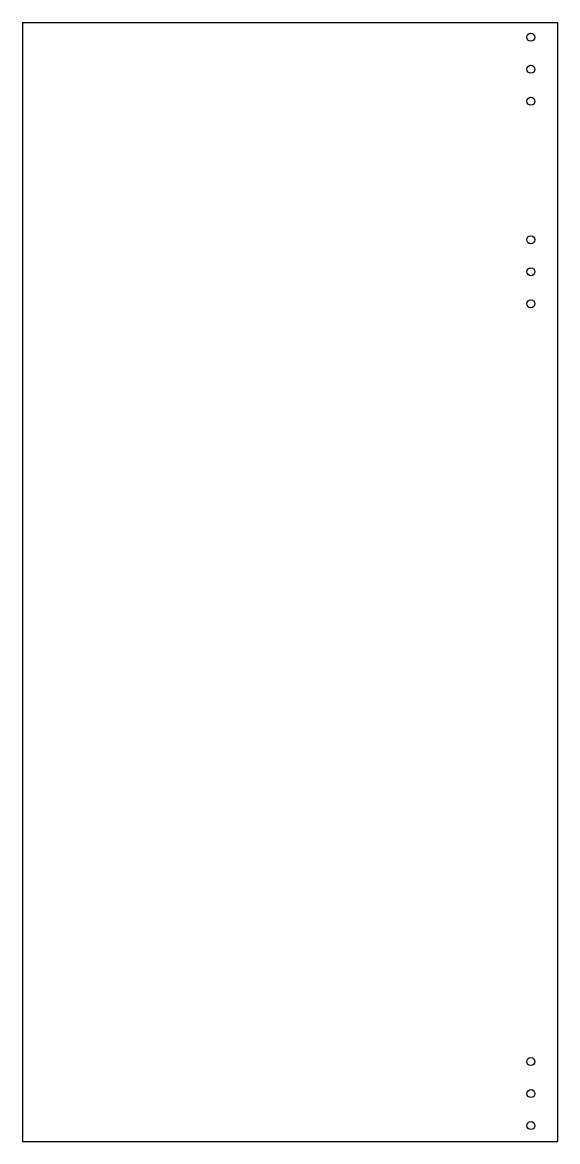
# Model space of a CAD drawing. Header units: millimetres. Extents: x 507 to 708, y -249 to 171.
import ezdxf

# ---------------------------------------------------------------- set-up
doc = ezdxf.new("R2010")
doc.units = ezdxf.units.MM
doc.layers.add('Sketch019', color=7, linetype='CONTINUOUS')

msp = doc.modelspace()

# ---------------------------------------------------------------- linework, layer by layer
at = {"layer": 'Sketch019'}
for p, q in [((506.93, 170.63), (707.64, 170.63)), ((506.93, 170.63), (506.93, -249.26)), ((707.64, 170.63), (707.64, -249.26)), ((506.93, -249.26), (707.64, -249.26))]:
    msp.add_line(p, q, dxfattribs=at)
for centre in [(697.59, 165.04), (697.62, 153.05), (697.62, 141.05), (697.59, 89.08), (697.62, 77.1), (697.61, 65.09), (697.59, -219.26), (697.62, -231.25), (697.61, -243.25)]:
    msp.add_circle(centre, 1.5, dxfattribs=at)

doc.saveas('drawing.dxf')
